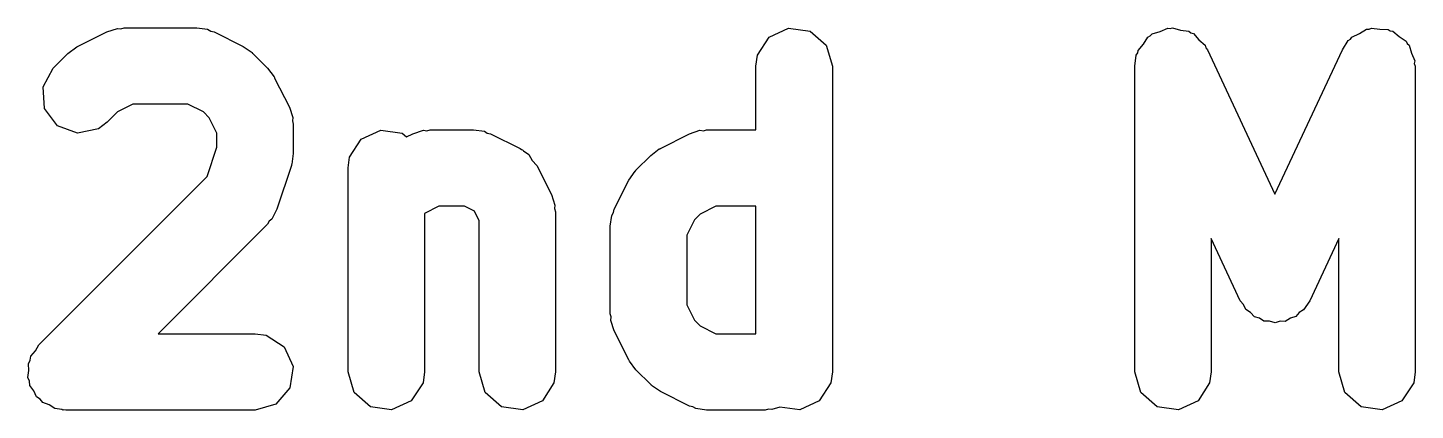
# Model space of a CAD drawing. Extents: x 102 to 173.9, y -124.5 to -76.3.
# Drawn here: x 135.923 to 140.458, y -79.919 to -78.669 of the extents above; entities that cross this region are included whole.
import ezdxf

# ---------------------------------------------------------------- set-up
doc = ezdxf.new("R2010")
doc.units = 0
doc.layers.add('BLACK', color=7, linetype='CONTINUOUS')

msp = doc.modelspace()

# ---------------------------------------------------------------- linework, layer by layer
at = {"layer": 'BLACK', "linetype": 'CONTINUOUS'}
for p, q in [((136.182, -78.6824), (136.216, -78.6711)), ((136.216, -78.6711), (136.227, -78.6723)), ((136.227, -78.6723), (136.238, -78.6692)), ((136.238, -78.6692), (136.476, -78.6692)), ((136.476, -78.6692), (136.511, -78.6743)), ((136.511, -78.6743), (136.521, -78.6804)), ((136.521, -78.6804), (136.532, -78.6824)), ((138.346, -78.6996), (138.41, -78.6704)), ((138.41, -78.6704), (138.48, -78.6805)), ((138.48, -78.6805), (138.533, -78.7266)), ((139.598, -78.6895), (139.624, -78.6817)), ((139.624, -78.6817), (139.649, -78.6704)), ((139.649, -78.6704), (139.657, -78.6717)), ((139.657, -78.6717), (139.665, -78.6692)), ((139.665, -78.6692), (139.691, -78.6766)), ((139.691, -78.6766), (139.718, -78.6805)), ((139.718, -78.6805), (139.725, -78.6861)), ((140.276, -78.6883), (140.299, -78.6739)), ((140.299, -78.6739), (140.307, -78.674)), ((140.307, -78.674), (140.315, -78.6704)), ((140.315, -78.6704), (140.342, -78.6743)), ((140.342, -78.6743), (140.369, -78.6746)), ((140.369, -78.6746), (140.376, -78.6793)), ((140.376, -78.6793), (140.385, -78.6805)), ((140.385, -78.6805), (140.405, -78.6983)), ((136.086, -78.73), (136.182, -78.6824)), ((136.532, -78.6824), (136.627, -78.73)), ((138.308, -78.7587), (138.346, -78.6996)), ((138.533, -78.7266), (138.553, -78.7942)), ((139.552, -78.743), (139.57, -78.7224)), ((139.57, -78.7224), (139.584, -78.6996)), ((139.584, -78.6996), (139.592, -78.696)), ((139.592, -78.696), (139.598, -78.6895)), ((139.725, -78.6861), (139.733, -78.6885)), ((139.733, -78.6885), (139.751, -78.7089)), ((139.751, -78.7089), (139.771, -78.7266)), ((139.771, -78.7266), (139.774, -78.7349)), ((140.22, -78.7413), (140.239, -78.7113)), ((140.239, -78.7113), (140.246, -78.7068)), ((140.246, -78.7068), (140.251, -78.6996)), ((140.251, -78.6996), (140.276, -78.6883)), ((140.405, -78.6983), (140.428, -78.7132)), ((140.428, -78.7132), (140.432, -78.721)), ((140.432, -78.721), (140.438, -78.7266)), ((140.438, -78.7266), (140.446, -78.7527)), ((136.006, -78.801), (136.054, -78.7534)), ((136.054, -78.7534), (136.083, -78.7319)), ((136.083, -78.7319), (136.085, -78.7315)), ((136.085, -78.7315), (136.086, -78.73)), ((136.627, -78.73), (136.656, -78.7505)), ((136.656, -78.7505), (136.657, -78.7524)), ((136.657, -78.7524), (136.659, -78.7534)), ((136.659, -78.7534), (136.707, -78.801)), ((138.303, -78.7942), (138.308, -78.7587)), ((139.541, -78.7942), (139.546, -78.7587)), ((139.546, -78.7587), (139.551, -78.7515)), ((139.551, -78.7515), (139.552, -78.743)), ((139.774, -78.7349), (139.779, -78.7413)), ((139.779, -78.7413), (139.999, -79.2129)), ((139.999, -79.2129), (140.22, -78.7413)), ((140.446, -78.7527), (140.457, -78.7775)), ((135.973, -78.8628), (136.006, -78.801)), ((136.707, -78.801), (136.728, -78.8298)), ((138.303, -79.0025), (138.303, -78.7942)), ((138.553, -78.7942), (138.553, -79.7942)), ((139.541, -79.7942), (139.541, -78.7942)), ((140.457, -78.7775), (140.455, -78.7859)), ((140.455, -78.7859), (140.458, -78.7942)), ((140.458, -78.7942), (140.458, -79.7942)), ((135.978, -78.933), (135.973, -78.8628)), ((136.728, -78.8298), (136.729, -78.8319)), ((136.729, -78.8319), (136.73, -78.8335)), ((136.73, -78.8335), (136.778, -78.9288)), ((136.02, -78.9894), (135.978, -78.933)), ((136.216, -78.9445), (136.183, -78.9778)), ((136.267, -78.9192), (136.216, -78.9445)), ((136.446, -78.9192), (136.267, -78.9192)), ((136.497, -78.9445), (136.446, -78.9192)), ((136.516, -78.9635), (136.497, -78.9445)), ((136.778, -78.9288), (136.789, -78.9628)), ((136.086, -79.0141), (136.02, -78.9894)), ((136.154, -78.9993), (136.086, -79.0141)), ((136.183, -78.9778), (136.154, -78.9993)), ((136.541, -79.0142), (136.516, -78.9635)), ((136.789, -78.9628), (136.788, -78.9739)), ((136.788, -78.9739), (136.791, -78.9847)), ((136.791, -78.9847), (136.791, -79.0799)), ((136.541, -79.0596), (136.541, -79.0142)), ((136.975, -79.092), (137.013, -79.0329)), ((137.013, -79.0329), (137.077, -79.0038)), ((137.077, -79.0038), (137.147, -79.0139)), ((137.147, -79.0139), (137.161, -79.0261)), ((137.161, -79.0261), (137.182, -79.0157)), ((137.182, -79.0157), (137.216, -79.0044)), ((137.216, -79.0044), (137.227, -79.0057)), ((137.227, -79.0057), (137.238, -79.0025)), ((137.238, -79.0025), (137.38, -79.0025)), ((137.38, -79.0025), (137.416, -79.0077)), ((137.416, -79.0077), (137.425, -79.0137)), ((137.425, -79.0137), (137.436, -79.0157)), ((137.436, -79.0157), (137.532, -79.0633)), ((137.991, -79.0633), (138.086, -79.0157)), ((138.086, -79.0157), (138.12, -79.0044)), ((138.12, -79.0044), (138.132, -79.0057)), ((138.132, -79.0057), (138.142, -79.0025)), ((138.142, -79.0025), (138.303, -79.0025)), ((136.509, -79.1552), (136.541, -79.0596)), ((136.791, -79.0799), (136.786, -79.1154)), ((137.532, -79.0633), (137.537, -79.067)), ((137.537, -79.067), (137.54, -79.0677)), ((137.54, -79.0677), (137.543, -79.0711)), ((137.543, -79.0711), (137.561, -79.0838)), ((137.561, -79.0838), (137.572, -79.1029)), ((137.911, -79.1344), (137.959, -79.0867)), ((137.959, -79.0867), (137.987, -79.0653)), ((137.987, -79.0653), (137.99, -79.0648)), ((137.99, -79.0648), (137.991, -79.0633)), ((136.785, -79.1194), (136.737, -79.2623)), ((136.786, -79.1154), (136.785, -79.1172)), ((136.785, -79.1172), (136.785, -79.1194)), ((136.97, -79.1275), (136.975, -79.092)), ((136.97, -79.7942), (136.97, -79.1275)), ((137.572, -79.1029), (137.587, -79.1192)), ((137.587, -79.1192), (137.635, -79.2145)), ((137.91, -79.1363), (137.911, -79.1344)), ((135.959, -79.7058), (136.509, -79.1552)), ((137.84, -79.2621), (137.888, -79.1669)), ((137.888, -79.1669), (137.908, -79.1374)), ((137.908, -79.1374), (137.91, -79.1363)), ((137.635, -79.2145), (137.646, -79.2485)), ((136.737, -79.2623), (136.721, -79.2943)), ((137.267, -79.2525), (137.22, -79.2762)), ((137.351, -79.2525), (137.267, -79.2525)), ((137.383, -79.2683), (137.351, -79.2525)), ((137.398, -79.2999), (137.383, -79.2683)), ((137.646, -79.2485), (137.645, -79.2596)), ((137.645, -79.2596), (137.648, -79.2704)), ((137.648, -79.2704), (137.648, -79.7942)), ((137.838, -79.2731), (137.84, -79.2621)), ((138.172, -79.2525), (138.121, -79.2779)), ((138.303, -79.2525), (138.172, -79.2525)), ((138.303, -79.6692), (138.303, -79.2525)), ((136.707, -79.3111), (136.349, -79.6692)), ((136.712, -79.3013), (136.707, -79.3111)), ((136.721, -79.2943), (136.712, -79.3013)), ((137.22, -79.2762), (137.22, -79.7942)), ((137.398, -79.7942), (137.398, -79.2999)), ((137.827, -79.318), (137.832, -79.2825)), ((137.832, -79.2825), (137.838, -79.2731)), ((138.102, -79.2968), (138.077, -79.3475)), ((138.121, -79.2779), (138.102, -79.2968)), ((137.827, -79.6037), (137.827, -79.318)), ((138.077, -79.3475), (138.077, -79.5742)), ((139.886, -79.5613), (139.791, -79.3576)), ((139.791, -79.3576), (139.791, -79.7942)), ((140.208, -79.3576), (140.113, -79.5613)), ((140.208, -79.7942), (140.208, -79.3576)), ((138.077, -79.5742), (138.102, -79.6249)), ((139.897, -79.574), (139.886, -79.5613)), ((139.904, -79.5895), (139.897, -79.574)), ((140.113, -79.5613), (140.093, -79.5913)), ((137.83, -79.6144), (137.827, -79.6037)), ((137.829, -79.6255), (137.83, -79.6144)), ((137.84, -79.6596), (137.829, -79.6255)), ((138.102, -79.6249), (138.121, -79.6438)), ((139.92, -79.5999), (139.904, -79.5895)), ((139.933, -79.6141), (139.92, -79.5999)), ((139.949, -79.6188), (139.933, -79.6141)), ((139.963, -79.6281), (139.949, -79.6188)), ((139.982, -79.6282), (139.963, -79.6281)), ((140, -79.6335), (139.982, -79.6282)), ((140.017, -79.6286), (140, -79.6335)), ((140.033, -79.6288), (140.017, -79.6286)), ((140.05, -79.6186), (140.033, -79.6288)), ((140.068, -79.6132), (140.05, -79.6186)), ((140.079, -79.6003), (140.068, -79.6132)), ((140.093, -79.5913), (140.079, -79.6003)), ((136.349, -79.6692), (136.666, -79.6692)), ((136.666, -79.6692), (136.702, -79.6743)), ((136.702, -79.6743), (136.761, -79.7125)), ((137.888, -79.7548), (137.84, -79.6596)), ((138.121, -79.6438), (138.172, -79.6692)), ((138.172, -79.6692), (138.303, -79.6692)), ((135.948, -79.7253), (135.959, -79.7058)), ((136.761, -79.7125), (136.79, -79.7766)), ((135.925, -79.7676), (135.931, -79.7556)), ((135.927, -79.7898), (135.925, -79.7676)), ((135.931, -79.7556), (135.933, -79.7421)), ((135.933, -79.7421), (135.948, -79.7253)), ((137.889, -79.7564), (137.888, -79.7548)), ((137.89, -79.7586), (137.889, -79.7564)), ((137.911, -79.7873), (137.89, -79.7586)), ((135.923, -79.8118), (135.927, -79.7898)), ((135.929, -79.8242), (135.923, -79.8118)), ((136.79, -79.7766), (136.78, -79.8462)), ((136.99, -79.8617), (136.97, -79.7942)), ((137.22, -79.7942), (137.215, -79.8297)), ((137.418, -79.8617), (137.398, -79.7942)), ((137.648, -79.7942), (137.643, -79.8297)), ((137.959, -79.8349), (137.911, -79.7873)), ((138.553, -79.7942), (138.548, -79.8297)), ((139.561, -79.8617), (139.541, -79.7942)), ((139.791, -79.7942), (139.786, -79.8297)), ((140.228, -79.8617), (140.208, -79.7942)), ((140.458, -79.7942), (140.453, -79.8297)), ((135.93, -79.8378), (135.929, -79.8242)), ((135.943, -79.8556), (135.93, -79.8378)), ((135.952, -79.8759), (135.943, -79.8556)), ((136.78, -79.8462), (136.734, -79.8994)), ((137.215, -79.8297), (137.176, -79.8888)), ((137.643, -79.8297), (137.605, -79.8888)), ((137.961, -79.836), (137.959, -79.8349)), ((137.962, -79.8379), (137.961, -79.836)), ((137.991, -79.8584), (137.962, -79.8379)), ((138.086, -79.906), (137.991, -79.8584)), ((138.548, -79.8297), (138.51, -79.8888)), ((139.786, -79.8297), (139.748, -79.8888)), ((140.453, -79.8297), (140.414, -79.8888)), ((135.964, -79.8832), (135.952, -79.8759)), ((135.972, -79.8941), (135.964, -79.8832)), ((135.993, -79.902), (135.972, -79.8941)), ((136.012, -79.914), (135.993, -79.902)), ((136.734, -79.8994), (136.666, -79.9192)), ((137.043, -79.9078), (136.99, -79.8617)), ((137.176, -79.8888), (137.112, -79.9179)), ((137.471, -79.9078), (137.418, -79.8617)), ((137.605, -79.8888), (137.541, -79.9179)), ((138.097, -79.908), (138.086, -79.906)), ((138.51, -79.8888), (138.446, -79.9179)), ((139.614, -79.9078), (139.561, -79.8617)), ((139.748, -79.8888), (139.684, -79.9179)), ((140.281, -79.9078), (140.228, -79.8617)), ((140.414, -79.8888), (140.35, -79.9179)), ((136.034, -79.9172), (136.012, -79.914)), ((136.038, -79.9188), (136.034, -79.9172)), ((136.041, -79.9183), (136.038, -79.9188)), ((136.047, -79.9192), (136.041, -79.9183)), ((136.666, -79.9192), (136.047, -79.9192)), ((137.112, -79.9179), (137.043, -79.9078)), ((137.541, -79.9179), (137.471, -79.9078)), ((138.107, -79.914), (138.097, -79.908)), ((138.142, -79.9192), (138.107, -79.914)), ((138.333, -79.9192), (138.142, -79.9192)), ((138.344, -79.916), (138.333, -79.9192)), ((138.355, -79.9173), (138.344, -79.916)), ((138.381, -79.9086), (138.355, -79.9173)), ((138.446, -79.9179), (138.381, -79.9086)), ((139.684, -79.9179), (139.614, -79.9078)), ((140.35, -79.9179), (140.281, -79.9078))]:
    msp.add_line(p, q, dxfattribs=at)

doc.saveas('drawing.dxf')
